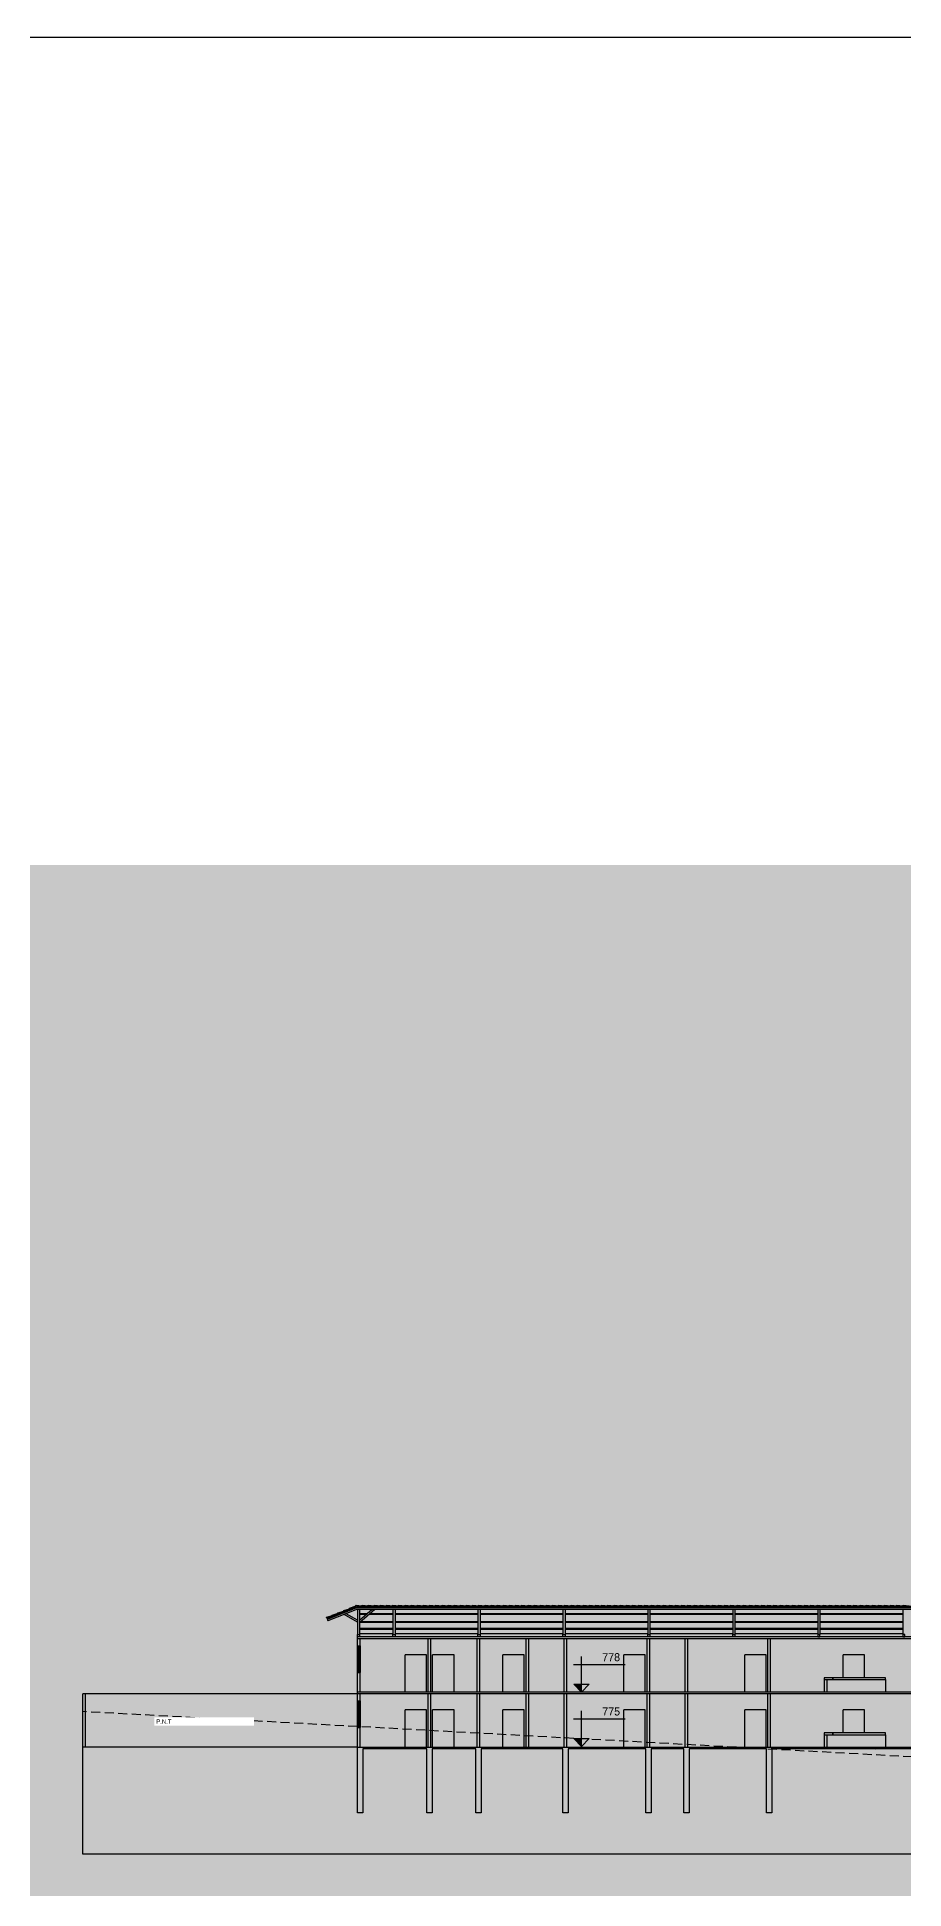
# Model space of a CAD drawing. Header units: centimetres. Extents: x 0 to 1814864, y -139216 to 99734.
# Drawn here: x 899604 to 904477, y -24304 to -13891 of the extents above; entities that cross this region are included whole.
import ezdxf

# ---------------------------------------------------------------- set-up
doc = ezdxf.new("R2010")
doc.units = ezdxf.units.CM
doc.header["$LTSCALE"] = 4
doc.linetypes.add('HIDDENX2', pattern=[19.05, 12.7, -6.35])
for name, color, linetype in [('0.1', 1, 'Continuous'), ('0.2', 2, 'Continuous'), ('0.4', 4, 'Continuous'), ('0.6', 6, 'Continuous'), ('03-CONT', 3, 'Continuous'), ('06', 7, 'Continuous'), ('B-SIMBOLOS', 2, 'Continuous'), ('C-TEXTO-02', 2, 'Continuous'), ('NOVO', 170, 'Continuous'), ('VISTA3', 3, 'Continuous')]:
    doc.layers.add(name, color=color, linetype=linetype)
doc.layers.add('C-TEXTO-01', color=2, linetype='Continuous', lineweight=20)
doc.styles.add('Esc.125', font='ERASLGHT.TTF', dxfattribs={"height": 22.5})
doc.styles.add('Símbolos', font='ERASLGHT.TTF')
pattern_1 = [(95, (-171316.36, -36611.54), (28.0189301, 23.5106759), [3.81, -41.91]), (40, (-171316.36, -36611.54), (-32.0036906, 22.0353457), [3.048, -33.5281168]), (145.4514447, (-171314.024, -36609.58), (-3.9847595, 45.5460204), [3.2380018, -35.6180489]), (91.1842, (-171323.543, -36604.355), (44.2820486, 32.3906826), [5.715, -62.865]), (141.6355576, (-171319.85, -36601.656), (-1.4173235, 68.5653527), [4.8570046, -53.4271216]), (36.184151, (-171323.54, -36604.355), (-1.4173235, 68.5653527), [4.5719934, -50.2919464]), (66, (-171318.155, -36602.56), (35.9039959, 6.9790298), [3.81, -41.91]), (11, (-171318.155, -36602.56), (-17.3079853, 34.7882386), [3.048, -33.528]), (116.451445, (-171315.163, -36601.977), (18.5960104, 41.7672685), [3.2380018, -35.6179875]), (82.5, (-171316.359, -36611.539), (-11.52109381, 12.39468273), [0, -33.1216, 0, -34.036, 0, -33.655]), (52.5, (-171316.359, -36611.54), (-4.71794546, 23.61740005), [0, -19.4056, 0, -32.3596, 0, -12.827]), (12.5, (-171324.369, -36619.55), (19.9855726, 18.36523912), [0, -12.7, 0, -39.624, 0, -52.578]), (2.5, (-171327.96, -36623.142), (17.3527809, 24.5444786), [0, -16.51, 0, -26.3144, 0, -37.338])]

# ---------------------------------------------------------------- blocks, each defined once
blk = doc.blocks.new('NÍVEL 50')
at = {"layer": 'B-SIMBOLOS'}
h = blk.add_hatch(color=256, dxfattribs=at)
h.dxf.hatch_style = 1
h.paths.add_polyline_path([(40852, -69907.3), (40852, -69898.6), (40843.3, -69898.6)])
blk.add_line((40843.1, -69876.2), (40901.2, -69876.2), dxfattribs=at)
blk.add_lwpolyline([(40852, -69907.3), (40843.3, -69898.6), (40860.7, -69898.6), (40852, -69907.3), (40852, -69867.3)], dxfattribs=at)

msp = doc.modelspace()

# ---------------------------------------------------------------- hatches: boundary and pattern name
at = {"layer": '0.2'}
h = msp.add_hatch(dxfattribs=at)
h.set_pattern_fill('AR-CONC', color=256, scale=0.2, angle=45)
h.set_pattern_definition(pattern_1)
h.paths.add_polyline_path([(905640.027, -23197.077), (901405.027, -23197.077), (901405.027, -23207.077), (905640.027, -23207.077)])
h.paths.add_polyline_path([(911866.259, -23197.077), (907034.259, -23197.077), (907034.259, -23207.077), (911866.259, -23207.077)])
h.paths.add_polyline_path([(911866.259, -22887.077), (908499.259, -22887.077), (908499.259, -22897.077), (911866.259, -22897.077)])
h.paths.add_polyline_path([(905640.027, -22887.077), (901405.027, -22887.077), (901405.027, -22897.077), (905640.027, -22897.077)])
h = msp.add_hatch(dxfattribs=at)
h.set_pattern_fill('EARTH', color=256, scale=25, angle=45)
h.set_pattern_definition([(45, (-171316.36, -36611.54), (0, 224.506403), [158.75, -158.75]), (45, (-171358.45, -36569.44), (0, 224.506403), [158.75, -158.75]), (45, (-171400.55, -36527.35), (0, 224.506403), [158.75, -158.75]), (135, (-171400.55, -36499.29), (-224.506403, 0), [158.75, -158.75]), (135, (-171358.45, -36457.19), (-224.506403, 0), [158.75, -158.75]), (135, (-171316.36, -36415.1), (-224.506403, 0), [158.75, -158.75])])
h.paths.add_polyline_path([(909373.206, -23827.077), (908892.284, -23827.077), (908892.284, -23877.077), (908862.284, -23877.077), (908862.284, -23827.077), (908530.916, -23827.077), (908530.916, -23877.077), (908500.916, -23877.077), (908500.916, -23827.077), (908312.149, -23827.077), (908312.149, -23877.077), (908282.149, -23877.077), (908282.149, -23827.077), (908116.962, -23827.077), (908116.962, -23877.077), (908086.962, -23877.077), (908086.962, -23756.754), (905648.051, -23623.411), (905648.05, -23877.077), (905618.05, -23877.077), (905617.838, -23621.759), (905276.264, -23603.084), (905276.264, -23877.077), (905245.544, -23877.077), (905245.544, -23602.66), (904979.788, -23586.875), (904979.788, -23877.077), (904949.33, -23877.077), (904949.078, -23585.196), (904685.141, -23570.765), (904685.6, -23877.077), (904655.6, -23877.077), (904655.6, -23568.994), (903735.036, -23518.888), (903735.036, -23877.077), (903705.036, -23877.077), (903705.036, -23517.077), (903270.735, -23517.077), (903270.735, -23877.077), (903240.735, -23877.077), (903240.735, -23517.077), (903055.55, -23517.077), (903055.55, -23877.077), (903025.55, -23877.077), (903025.55, -23517.077), (902589.923, -23517.077), (902589.923, -23877.077), (902559.923, -23877.077), (902559.923, -23517.077), (902100.283, -23517.077), (902100.283, -23877.077), (902070.283, -23877.077), (902070.283, -23517.077), (901825.148, -23517.077), (901825.148, -23877.077), (901795.148, -23877.077), (901795.148, -23517.077), (901435.027, -23517.077), (901435.027, -23877.077), (901405.027, -23877.077), (901405.027, -23507.077), (899862.149, -23507.077), (899862.149, -24108.263), (912665.495, -24108.263), (912665.495, -24007.077)])
h = msp.add_hatch(dxfattribs=at)
h.set_pattern_fill('AR-CONC', color=256, scale=0.2, angle=45)
h.set_pattern_definition(pattern_1)
h.paths.add_polyline_path([(901435.027, -23517.077), (901795.148, -23517.077), (901795.148, -23877.077), (901825.148, -23877.077), (901825.148, -23517.077), (902070.283, -23517.077), (902070.283, -23877.077), (902100.283, -23877.077), (902100.283, -23517.077), (902559.923, -23517.077), (902559.923, -23877.077), (902589.923, -23877.077), (902589.923, -23517.077), (903025.55, -23517.077), (903025.55, -23877.077), (903055.55, -23877.077), (903055.55, -23517.077), (903240.735, -23517.077), (903240.735, -23877.077), (903270.735, -23877.077), (903270.735, -23517.077), (903703.153, -23517.077), (903520.248, -23507.077), (901405.027, -23507.077), (901405.027, -23877.077), (901435.027, -23877.077)])
h.paths.add_polyline_path([(903735.036, -23518.82), (903705.036, -23517.18), (903705.036, -23877.077), (903735.036, -23877.077)])
h.paths.add_polyline_path([(903735.036, -23507.077), (903520.248, -23507.077), (903703.153, -23517.077), (903705.036, -23517.077), (903705.036, -23517.18), (903735.036, -23518.82), (903735.036, -23517.077)])
h.paths.add_polyline_path([(911866.259, -23507.077), (903735.036, -23507.077), (903735.036, -23517.077), (904655.6, -23517.077), (904655.6, -23569.15), (904685.6, -23570.79), (904685.6, -23517.077), (904949.33, -23517.077), (904949.33, -23585.209), (904979.33, -23586.85), (904979.33, -23517.077), (905245.544, -23517.077), (905245.544, -23601.404), (905275.544, -23603.044), (905275.544, -23517.077), (905618.05, -23517.077), (905618.05, -23621.77), (905648.05, -23623.411), (905648.05, -23517.077), (911866.259, -23517.077)])
h.paths.add_polyline_path([(904685.6, -23570.79), (904655.6, -23569.15), (904655.6, -23877.077), (904685.6, -23877.077)])
h.paths.add_polyline_path([(904979.33, -23586.85), (904949.33, -23585.209), (904949.33, -23877.077), (904979.33, -23877.077)])
h.paths.add_polyline_path([(905275.544, -23603.044), (905245.544, -23601.404), (905245.544, -23877.077), (905275.544, -23877.077)])
h.paths.add_polyline_path([(905648.05, -23623.411), (905618.05, -23621.77), (905618.05, -23877.077), (905648.05, -23877.077)])
at = {"layer": '0.4', "true_color": 0xf8f3ec}
h = msp.add_hatch(color=7, dxfattribs=at)
h.dxf.hatch_style = 1
h.paths.add_polyline_path([(918275.394, -27768.134), (918275.394, -18546.584), (896886.588, -18546.584), (896886.588, -27768.134)])
at = {"layer": '03-CONT', "true_color": 0x000000}
h = msp.add_hatch(dxfattribs=at)
h.set_pattern_fill('AR-CONC', color=18, scale=150, angle=45)
h.set_pattern_definition([(95, (-171316, -36612), (21014.2, 17633), [2857.5, -31432.5]), (40, (-171316, -36612), (-24002.8, 16526.5), [2286, -25146.1]), (145.4514, (-169565, -35142), (-2988.6, 34159.5), [2428.5, -26713.54]), (91.1842, (-176705, -31223), (33211.5, 24293), [4286.2, -47148.7]), (141.6356, (-173937, -29200), (-1063, 51424), [3642.8, -40070.3]), (36.184, (-176705, -31223), (-1063, 51424), [3429, -37719]), (66, (-172663, -29876), (26928, 5234.27), [2857.5, -31432.5]), (11, (-172663, -29876), (-12981, 26091.2), [2286, -25146]), (116.4514, (-170420, -29440), (13947, 31325.45), [2428.5, -26713.5]), (82.5, (-171316, -36612), (-8640.82, 9296.01), [0, -24841.2, 0, -25527, 0, -25241.25]), (52.5, (-171316, -36612), (-3538.46, 17713.05), [0, -14554.2, 0, -24269.7, 0, -9620.25]), (12.5, (-177324, -42619), (14989.18, 13773.93), [0, -9525, 0, -29718, 0, -39433.5]), (2.5, (-180018, -45313), (13014.6, 18408.36), [0, -12382.5, 0, -19735.8, 0, -28003.5])])
h.paths.add_polyline_path([(905275.544, -23517.077), (905618.05, -23517.077), (905618.05, -23877.077), (905648.05, -23877.077), (905648.05, -23517.077), (911866.259, -23517.077), (911866.259, -23507.077), (901405.027, -23507.077), (901405.027, -23877.077), (901435.027, -23877.077), (901435.027, -23517.077), (901795.148, -23517.077), (901795.148, -23877.077), (901825.148, -23877.077), (901825.148, -23517.077), (902070.283, -23517.077), (902070.283, -23877.077), (902100.283, -23877.077), (902100.283, -23517.077), (902559.923, -23517.077), (902559.923, -23877.077), (902589.923, -23877.077), (902589.923, -23517.077), (903025.55, -23517.077), (903025.55, -23877.077), (903055.55, -23877.077), (903055.55, -23517.077), (903240.735, -23517.077), (903240.735, -23877.077), (903270.735, -23877.077), (903270.735, -23517.077), (903705.036, -23517.077), (903705.036, -23877.077), (903735.036, -23877.077), (903735.036, -23517.077), (904655.6, -23517.077), (904655.6, -23877.077), (904685.6, -23877.077), (904685.6, -23517.077), (904949.33, -23517.077), (904949.33, -23877.077), (904979.33, -23877.077), (904979.33, -23517.077), (905245.544, -23517.077), (905245.544, -23877.077), (905275.544, -23877.077)])

# ---------------------------------------------------------------- linework, layer by layer
at = {"layer": '0.1'}
for p, q in [((901458.913, -22756.537, 33894.626), (901417.027, -22756.537, 33894.626)), ((901453.157, -22761.537, 33894.626), (901417.027, -22761.537, 33894.626)), ((901604.902, -22801.537, 33894.626), (901422.363, -22801.537, 33894.626)), ((901604.902, -22761.537, 33894.626), (901468.405, -22761.537, 33894.626)), ((901604.902, -22756.537, 33894.626), (901474.16, -22756.537, 33894.626)), ((902082.483, -22756.537, 33894.626), (901616.902, -22756.537, 33894.626)), ((902082.483, -22761.537, 33894.626), (901616.902, -22761.537, 33894.626)), ((902082.483, -22801.537, 33894.626), (901616.902, -22801.537, 33894.626)), ((902560.063, -22756.537, 33894.626), (902094.483, -22756.537, 33894.626)), ((902560.063, -22761.537, 33894.626), (902094.483, -22761.537, 33894.626)), ((902560.063, -22801.537, 33894.626), (902094.483, -22801.537, 33894.626)), ((903037.643, -22756.537, 33894.626), (902572.063, -22756.537, 33894.626)), ((903037.643, -22761.537, 33894.626), (902572.063, -22761.537, 33894.626)), ((903037.643, -22801.537, 33894.626), (902572.063, -22801.537, 33894.626)), ((903515.224, -22756.537, 33894.626), (903049.643, -22756.537, 33894.626)), ((903515.224, -22761.537, 33894.626), (903049.643, -22761.537, 33894.626)), ((903515.224, -22801.537, 33894.626), (903049.643, -22801.537, 33894.626)), ((903992.804, -22756.537, 33894.626), (903527.224, -22756.537, 33894.626)), ((903992.804, -22761.537, 33894.626), (903527.224, -22761.537, 33894.626)), ((903992.804, -22801.537, 33894.626), (903527.224, -22801.537, 33894.626)), ((904470.385, -22756.537, 33894.626), (904004.804, -22756.537, 33894.626)), ((904470.385, -22761.537, 33894.626), (904004.804, -22761.537, 33894.626)), ((904470.385, -22801.537, 33894.626), (904004.804, -22801.537, 33894.626)), ((901604.902, -22806.537, 33894.626), (901417.027, -22806.537, 33894.626)), ((901604.902, -22845.202, 33894.626), (901417.027, -22845.202, 33894.626)), ((901604.902, -22840.202, 33894.626), (901422.363, -22840.202, 33894.626)), ((902082.483, -22806.537, 33894.626), (901616.902, -22806.537, 33894.626)), ((902082.483, -22840.202, 33894.626), (901616.902, -22840.202, 33894.626)), ((902082.483, -22845.202, 33894.626), (901616.902, -22845.202, 33894.626)), ((902560.063, -22806.537, 33894.626), (902094.483, -22806.537, 33894.626)), ((902560.063, -22840.202, 33894.626), (902094.483, -22840.202, 33894.626)), ((902560.063, -22845.202, 33894.626), (902094.483, -22845.202, 33894.626)), ((903037.643, -22806.537, 33894.626), (902572.063, -22806.537, 33894.626)), ((903037.643, -22840.202, 33894.626), (902572.063, -22840.202, 33894.626)), ((903037.643, -22845.202, 33894.626), (902572.063, -22845.202, 33894.626)), ((903515.224, -22806.537, 33894.626), (903049.643, -22806.537, 33894.626)), ((903515.224, -22840.202, 33894.626), (903049.643, -22840.202, 33894.626)), ((903515.224, -22845.202, 33894.626), (903049.643, -22845.202, 33894.626)), ((903992.804, -22806.537, 33894.626), (903527.224, -22806.537, 33894.626)), ((903992.804, -22840.202, 33894.626), (903527.224, -22840.202, 33894.626)), ((903992.804, -22845.202, 33894.626), (903527.224, -22845.202, 33894.626)), ((904470.385, -22806.537, 33894.626), (904004.804, -22806.537, 33894.626)), ((904470.385, -22840.202, 33894.626), (904004.804, -22840.202, 33894.626)), ((904470.385, -22845.202, 33894.626), (904004.804, -22845.202, 33894.626)), ((901405.027, -23087.077, 33894.626), (901405.027, -22937.077, 33894.626)), ((901420.027, -22937.077, 33894.626), (901420.027, -23087.077, 33894.626)), ((904255.027, -22987.077, 33894.626), (904135.027, -22987.077, 33894.626)), ((904135.027, -23117.077, 33894.626), (904135.027, -22987.077, 33894.626)), ((904255.027, -23117.077, 33894.626), (904255.027, -22987.077, 33894.626)), ((904373.027, -23127.077, 33894.626), (904373.027, -23197.077, 33894.626)), ((901405.027, -23397.077, 33894.626), (901405.027, -23247.077, 33894.626)), ((901420.027, -23247.077, 33894.626), (901420.027, -23397.077, 33894.626)), ((904135.027, -23427.077, 33894.626), (904135.027, -23297.077, 33894.626)), ((904255.027, -23297.077, 33894.626), (904135.027, -23297.077, 33894.626)), ((904255.027, -23427.077, 33894.626), (904255.027, -23297.077, 33894.626)), ((904373.027, -23437.077, 33894.626), (904373.027, -23507.077, 33894.626))]:
    msp.add_line(p, q, dxfattribs=at)
at = {"layer": '0.1', "elevation": 33894.626}
for points in [[(901233.257, -22782.568), (901403.763, -22715.569)], [(901234.354, -22785.36), (901404.331, -22718.569)], [(905811.797, -22782.568), (905641.291, -22715.569), (901403.763, -22715.569)], [(905810.7, -22785.36), (905640.722, -22718.569), (901404.331, -22718.569)], [(901417.027, -22867.511), (901604.902, -22867.511)], [(901616.902, -22867.511), (902082.483, -22867.511)], [(902094.483, -22867.511), (902560.063, -22867.511)], [(902572.063, -22867.511), (903037.643, -22867.511)], [(903049.643, -22867.511), (903515.224, -22867.511)], [(903527.224, -22867.511), (903992.804, -22867.511)], [(904004.804, -22867.511), (904470.385, -22867.511)]]:
    msp.add_lwpolyline(points, dxfattribs=at)
for points in [[(904078.027, -23127.077), (904373.027, -23127.077), (904373.027, -23117.077), (904078.027, -23117.077)], [(904078.027, -23437.077), (904373.027, -23437.077), (904373.027, -23427.077), (904078.027, -23427.077)]]:
    msp.add_lwpolyline(points, close=True, dxfattribs=at)
at = {"layer": '0.2'}
for p, q in [((901405.027, -22721.869, 33894.626), (901235.631, -22788.431, 33894.626)), ((901235.631, -22788.431, 33894.626), (901239.431, -22796.938, 33894.626)), ((901405.027, -22731.869, 33894.626), (901239.431, -22796.938, 33894.626)), ((901405.027, -22721.869, 33894.626), (905640.027, -22721.869, 33894.626)), ((901405.027, -22731.869, 33894.626), (905640.097, -22731.869, 33894.626)), ((901411.027, -23087.077, 33894.626), (901411.027, -22937.077, 33894.626)), ((901414.027, -22937.077, 33894.626), (901414.027, -23087.077, 33894.626)), ((901673.027, -23197.077, 33894.626), (901673.027, -22987.077, 33894.626)), ((901793.027, -22987.077, 33894.626), (901673.027, -22987.077, 33894.626)), ((901793.027, -23197.077, 33894.626), (901793.027, -22987.077, 33894.626)), ((901828.027, -23197.077, 33894.626), (901828.027, -22987.077, 33894.626)), ((901948.027, -22987.077, 33894.626), (901828.027, -22987.077, 33894.626)), ((901948.027, -23197.077, 33894.626), (901948.027, -22987.077, 33894.626)), ((902223.027, -23197.077, 33894.626), (902223.027, -22987.077, 33894.626)), ((902343.027, -22987.077, 33894.626), (902223.027, -22987.077, 33894.626)), ((902343.027, -23197.077, 33894.626), (902343.027, -22987.077, 33894.626)), ((902903.027, -23197.077, 33894.626), (902903.027, -22987.077, 33894.626)), ((903023.027, -22987.077, 33894.626), (902903.027, -22987.077, 33894.626)), ((903023.027, -23197.077, 33894.626), (903023.027, -22987.077, 33894.626)), ((903583.63, -23197.077, 33894.626), (903583.63, -22987.077, 33894.626)), ((903703.63, -22987.077, 33894.626), (903583.63, -22987.077, 33894.626)), ((903703.63, -23197.077, 33894.626), (903703.63, -22987.077, 33894.626)), ((901405.027, -23207.077, 33894.626), (899877.149, -23207.077, 33894.626)), ((901411.027, -23397.077, 33894.626), (901411.027, -23247.077, 33894.626)), ((901414.027, -23247.077, 33894.626), (901414.027, -23397.077, 33894.626)), ((901673.027, -23507.077, 33894.626), (901673.027, -23297.077, 33894.626)), ((901793.027, -23297.077, 33894.626), (901673.027, -23297.077, 33894.626)), ((901793.027, -23507.077, 33894.626), (901793.027, -23297.077, 33894.626)), ((901828.027, -23507.077, 33894.626), (901828.027, -23297.077, 33894.626)), ((901948.027, -23297.077, 33894.626), (901828.027, -23297.077, 33894.626)), ((901948.027, -23507.077, 33894.626), (901948.027, -23297.077, 33894.626)), ((902223.027, -23507.077, 33894.626), (902223.027, -23297.077, 33894.626)), ((902343.027, -23297.077, 33894.626), (902223.027, -23297.077, 33894.626)), ((902343.027, -23507.077, 33894.626), (902343.027, -23297.077, 33894.626)), ((902903.027, -23507.077, 33894.626), (902903.027, -23297.077, 33894.626)), ((903023.027, -23297.077, 33894.626), (902903.027, -23297.077, 33894.626)), ((903023.027, -23507.077, 33894.626), (903023.027, -23297.077, 33894.626)), ((903583.63, -23507.077, 33894.626), (903583.63, -23297.077, 33894.626)), ((903703.63, -23297.077, 33894.626), (903583.63, -23297.077, 33894.626)), ((903703.63, -23507.077, 33894.626), (903703.63, -23297.077, 33894.626))]:
    msp.add_line(p, q, dxfattribs=at)
at = {"layer": '0.2', "elevation": 33894.626}
for points in [[(901405.027, -22804.461), (901330.019, -22761.343)], [(901405.027, -22792.926), (901341.937, -22756.66)], [(901405.027, -22731.869), (901405.027, -22874.077)], [(901417.027, -22731.869), (901417.027, -22874.077)], [(901417.027, -22792.926), (901487.306, -22731.869)], [(901417.027, -22806.173), (901502.554, -22731.869)], [(901604.902, -22731.869), (901604.902, -22874.077)], [(901616.902, -22731.869), (901616.902, -22874.077)], [(902082.483, -22731.869), (902082.483, -22874.077)], [(902094.483, -22731.869), (902094.483, -22874.077)], [(902560.063, -22731.869), (902560.063, -22874.077)], [(902572.063, -22731.869), (902572.063, -22874.077)], [(903037.643, -22731.869), (903037.643, -22874.077)], [(903049.643, -22731.869), (903049.643, -22874.077)], [(903515.224, -22731.869), (903515.224, -22874.077)], [(903527.224, -22731.869), (903527.224, -22874.077)], [(903992.804, -22731.869), (903992.804, -22874.077)], [(904004.804, -22731.869), (904004.804, -22874.077)], [(904470.385, -22731.869), (904470.385, -22874.077)]]:
    msp.add_lwpolyline(points, dxfattribs=at)
for points in [[(904028.027, -23127.077), (904078.027, -23127.077), (904078.027, -23117.077), (904028.027, -23117.077)], [(904028.027, -23437.077), (904078.027, -23437.077), (904078.027, -23427.077), (904028.027, -23427.077)]]:
    msp.add_lwpolyline(points, close=True, dxfattribs=at)
at = {"layer": '0.4', "linetype": 'HIDDENX2'}
msp.add_line((912665.495, -24007.077, 33894.626), (899862.149, -23307.077, 33894.626), dxfattribs=at)
at = {"layer": '0.6'}
for p, q in [((901405.027, -22937.077, 33894.626), (901405.027, -22887.077, 33894.626)), ((911866.259, -22887.077, 33894.626), (901405.027, -22887.077, 33894.626)), ((911866.259, -22897.077, 33894.626), (901405.027, -22897.077, 33894.626)), ((901420.027, -22937.077, 33894.626), (901420.027, -22897.077, 33894.626)), ((901803.027, -23197.077, 33894.626), (901803.027, -22897.077, 33894.626)), ((901818.027, -23197.077, 33894.626), (901818.027, -22897.077, 33894.626)), ((902078.027, -23197.077, 33894.626), (902078.027, -22897.077, 33894.626)), ((902093.027, -23197.077, 33894.626), (902093.027, -22897.077, 33894.626)), ((902353.027, -23197.077, 33894.626), (902353.027, -22897.077, 33894.626)), ((902368.027, -23197.077, 33894.626), (902368.027, -22897.077, 33894.626)), ((902568.027, -23197.077, 33894.626), (902568.027, -22897.077, 33894.626)), ((902583.027, -23197.077, 33894.626), (902583.027, -22897.077, 33894.626)), ((903033.027, -23197.077, 33894.626), (903033.027, -22897.077, 33894.626)), ((903048.027, -23197.077, 33894.626), (903048.027, -22897.077, 33894.626)), ((903248.027, -23197.077, 33894.626), (903248.027, -22897.077, 33894.626)), ((903263.027, -23197.077, 33894.626), (903263.027, -22897.077, 33894.626)), ((903713.027, -23197.077, 33894.626), (903713.027, -22897.077, 33894.626)), ((903728.027, -23197.077, 33894.626), (903728.027, -22897.077, 33894.626)), ((901405.027, -22937.077, 33894.626), (901420.027, -22937.077, 33894.626)), ((901405.027, -23197.077, 33894.626), (901405.027, -23087.077, 33894.626)), ((901405.027, -23087.077, 33894.626), (901420.027, -23087.077, 33894.626)), ((901420.027, -23197.077, 33894.626), (901420.027, -23087.077, 33894.626)), ((899877.149, -23207.077, 33894.626), (899862.149, -23207.077, 33894.626)), ((899862.149, -23507.077, 33894.626), (899862.149, -23207.077, 33894.626)), ((899877.149, -23507.077, 33894.626), (899877.149, -23207.077, 33894.626)), ((901405.027, -23247.077, 33894.626), (901405.027, -23197.077, 33894.626)), ((905640.027, -23197.077, 33894.626), (901405.027, -23197.077, 33894.626)), ((905640.027, -23207.077, 33894.626), (901405.027, -23207.077, 33894.626)), ((901420.027, -23247.077, 33894.626), (901420.027, -23207.077, 33894.626)), ((901803.027, -23507.077, 33894.626), (901803.027, -23207.077, 33894.626)), ((901818.027, -23507.077, 33894.626), (901818.027, -23207.077, 33894.626)), ((902078.027, -23507.077, 33894.626), (902078.027, -23207.077, 33894.626)), ((902093.027, -23507.077, 33894.626), (902093.027, -23207.077, 33894.626)), ((902353.027, -23507.077, 33894.626), (902353.027, -23207.077, 33894.626)), ((902368.027, -23507.077, 33894.626), (902368.027, -23207.077, 33894.626)), ((902568.027, -23507.077, 33894.626), (902568.027, -23207.077, 33894.626)), ((902583.027, -23507.077, 33894.626), (902583.027, -23207.077, 33894.626)), ((903033.027, -23507.077, 33894.626), (903033.027, -23207.077, 33894.626)), ((903048.027, -23507.077, 33894.626), (903048.027, -23207.077, 33894.626)), ((903248.027, -23507.077, 33894.626), (903248.027, -23207.077, 33894.626)), ((903263.027, -23507.077, 33894.626), (903263.027, -23207.077, 33894.626)), ((903713.027, -23507.077, 33894.626), (903713.027, -23207.077, 33894.626)), ((903728.027, -23507.077, 33894.626), (903728.027, -23207.077, 33894.626)), ((904028.027, -23127.077, 33894.626), (904028.027, -23197.077, 33894.626)), ((904043.027, -23127.077, 33894.626), (904043.027, -23197.077, 33894.626)), ((901405.027, -23247.077, 33894.626), (901420.027, -23247.077, 33894.626)), ((901405.027, -23507.077, 33894.626), (901405.027, -23397.077, 33894.626)), ((901405.027, -23397.077, 33894.626), (901420.027, -23397.077, 33894.626)), ((901420.027, -23507.077, 33894.626), (901420.027, -23397.077, 33894.626)), ((899862.149, -23827.077, 33894.626), (899862.149, -23507.077, 33894.626)), ((901405.027, -23507.077, 33894.626), (899862.149, -23507.077, 33894.626)), ((901795.148, -23517.077, 31545.649), (901435.027, -23517.077, 33713.992)), ((902070.283, -23517.077, 29889.025), (901825.148, -23517.077, 31365.015)), ((902559.923, -23517.077, 26940.831), (902100.283, -23517.077, 29708.391)), ((903025.55, -23517.077, 24137.225), (902589.923, -23517.077, 26760.196)), ((903240.735, -23517.077, 22841.564), (903055.55, -23517.077, 23956.59)), ((903705.036, -23517.077, 20045.94), (903270.735, -23517.077, 22660.93)), ((904655.6, -23517.077, 14322.461), (903735.036, -23517.077, 19865.305)), ((904028.027, -23437.077, 33894.626), (904028.027, -23507.077, 33894.626)), ((904043.027, -23437.077, 33894.626), (904043.027, -23507.077, 33894.626)), ((899862.149, -24108.263, 33894.626), (899862.149, -23827.077, 33894.626)), ((912665.495, -24108.263, 33894.626), (899862.149, -24108.263, 33894.626))]:
    msp.add_line(p, q, dxfattribs=at)
for points, elevation in [([(901825.148, -23517.077), (901825.148, -23877.077), (901795.148, -23877.077), (901795.148, -23517.077)], 31545.649), ([(902100.283, -23517.077), (902100.283, -23877.077), (902070.283, -23877.077), (902070.283, -23517.077)], 29889.025), ([(902589.923, -23517.077), (902589.923, -23877.077), (902559.923, -23877.077), (902559.923, -23517.077)], 26940.831), ([(903055.55, -23517.077), (903055.55, -23877.077), (903025.55, -23877.077), (903025.55, -23517.077)], 24137.225), ([(903270.735, -23517.077), (903270.735, -23877.077), (903240.735, -23877.077), (903240.735, -23517.077)], 22841.564), ([(903735.036, -23517.077), (903735.036, -23877.077), (903705.036, -23877.077), (903705.036, -23517.077)], 20045.94)]:
    msp.add_lwpolyline(points, dxfattribs=dict(at, elevation=elevation))
msp.add_polyline3d([(901435.027, -23517.077, 33894.626), (901435.027, -23877.077, 33894.626), (901405.027, -23877.077, 33894.626), (901405.027, -23507.077, 33894.626), (908086.962, -23507.077, -6338.26)], dxfattribs=at)
at = {"layer": '03-CONT'}
msp.add_line((903735.036, -23517.077, 19865.305), (903735.036, -23507.077, 19865.305), dxfattribs=at)
at = {"layer": '06', "color": 250, "elevation": 33894.626}
for points in [[(901233.257, -22782.568), (901231.407, -22776.676), (901264.516, -22767.054)], [(901265.419, -22769.93), (901263.569, -22764.038), (901296.678, -22754.416)], [(901297.581, -22757.292), (901295.731, -22751.4), (901328.841, -22741.779)], [(901329.744, -22744.654), (901327.894, -22738.762), (901361.003, -22729.141)], [(901361.906, -22732.016), (901360.056, -22726.124), (901397.834, -22712.563)], [(901397.926, -22712.53), (901396.805, -22709.409), (901431.14, -22712.563)], [(901430.928, -22715.569), (901431.361, -22709.409), (901465.696, -22712.563)], [(901465.484, -22715.569), (901465.917, -22709.409), (901500.252, -22712.563)], [(901500.04, -22715.569), (901500.474, -22709.409), (901534.808, -22712.563)], [(901534.597, -22715.569), (901535.03, -22709.409), (901569.364, -22712.563)], [(901569.153, -22715.569), (901569.586, -22709.409), (901603.92, -22712.563)], [(901603.709, -22715.569), (901604.142, -22709.409), (901638.476, -22712.563)], [(901638.265, -22715.569), (901638.698, -22709.409), (901673.033, -22712.563)], [(901672.821, -22715.569), (901673.254, -22709.409), (901707.589, -22712.563)], [(901707.377, -22715.569), (901707.811, -22709.409), (901742.145, -22712.563)], [(901741.934, -22715.569), (901742.367, -22709.409), (901776.701, -22712.563)], [(901776.49, -22715.569), (901776.923, -22709.409), (901811.257, -22712.563)], [(901811.046, -22715.569), (901811.479, -22709.409), (901845.813, -22712.563)], [(901845.602, -22715.569), (901846.035, -22709.409), (901880.37, -22712.563)], [(901880.158, -22715.569), (901880.591, -22709.409), (901914.926, -22712.563)], [(901914.714, -22715.569), (901915.147, -22709.409), (901949.482, -22712.563)], [(901949.27, -22715.569), (901949.704, -22709.409), (901984.038, -22712.563)], [(901983.827, -22715.569), (901984.26, -22709.409), (902018.594, -22712.563)], [(902018.383, -22715.569), (902018.816, -22709.409), (902053.15, -22712.563)], [(902052.939, -22715.569), (902053.372, -22709.409), (902087.707, -22712.563)], [(902087.495, -22715.569), (902087.928, -22709.409), (902122.263, -22712.563)], [(902122.051, -22715.569), (902122.484, -22709.409), (902156.819, -22712.563)], [(902156.607, -22715.569), (902157.041, -22709.409), (902191.375, -22712.563)], [(902191.164, -22715.569), (902191.597, -22709.409), (902225.931, -22712.563)], [(902225.72, -22715.569), (902226.153, -22709.409), (902260.487, -22712.563)], [(902260.276, -22715.569), (902260.709, -22709.409), (902295.043, -22712.563)], [(902294.832, -22715.569), (902295.265, -22709.409), (902329.6, -22712.563)], [(902329.388, -22715.569), (902329.821, -22709.409), (902364.156, -22712.563)], [(902363.944, -22715.569), (902364.378, -22709.409), (902398.712, -22712.563)], [(902398.501, -22715.569), (902398.934, -22709.409), (902433.268, -22712.563)], [(902433.057, -22715.569), (902433.49, -22709.409), (902467.824, -22712.563)], [(902467.613, -22715.569), (902468.046, -22709.409), (902502.38, -22712.563)], [(902502.169, -22715.569), (902502.602, -22709.409), (902536.937, -22712.563)], [(902536.725, -22715.569), (902537.158, -22709.409), (902571.493, -22712.563)], [(902571.281, -22715.569), (902571.714, -22709.409), (902606.049, -22712.563)], [(902605.837, -22715.569), (902606.271, -22709.409), (902640.605, -22712.563)], [(902640.394, -22715.569), (902640.827, -22709.409), (902675.161, -22712.563)], [(902674.95, -22715.569), (902675.383, -22709.409), (902709.717, -22712.563)], [(902709.506, -22715.569), (902709.939, -22709.409), (902744.273, -22712.563)], [(902744.062, -22715.569), (902744.495, -22709.409), (902778.83, -22712.563)], [(902778.618, -22715.569), (902779.051, -22709.409), (902813.386, -22712.563)], [(902813.174, -22715.569), (902813.608, -22709.409), (902847.942, -22712.563)], [(902847.731, -22715.569), (902848.164, -22709.409), (902882.498, -22712.563)], [(902882.287, -22715.569), (902882.72, -22709.409), (902917.054, -22712.563)], [(902916.843, -22715.569), (902917.276, -22709.409), (902951.61, -22712.563)], [(902951.399, -22715.569), (902951.832, -22709.409), (902986.167, -22712.563)], [(902985.955, -22715.569), (902986.388, -22709.409), (903020.723, -22712.563)], [(903020.511, -22715.569), (903020.944, -22709.409), (903055.279, -22712.563)], [(903055.067, -22715.569), (903055.501, -22709.409), (903089.835, -22712.563)], [(903089.624, -22715.569), (903090.057, -22709.409), (903124.391, -22712.563)], [(903124.18, -22715.569), (903124.613, -22709.409), (903158.947, -22712.563)], [(903158.736, -22715.569), (903159.169, -22709.409), (903193.504, -22712.563)], [(903193.292, -22715.569), (903193.725, -22709.409), (903228.06, -22712.563)], [(903227.848, -22715.569), (903228.281, -22709.409), (903262.616, -22712.563)], [(903262.404, -22715.569), (903262.838, -22709.409), (903297.172, -22712.563)], [(903296.961, -22715.569), (903297.394, -22709.409), (903331.728, -22712.563)], [(903331.517, -22715.569), (903331.95, -22709.409), (903366.284, -22712.563)], [(903366.073, -22715.569), (903366.506, -22709.409), (903400.84, -22712.563)], [(903400.629, -22715.569), (903401.062, -22709.409), (903435.397, -22712.563)], [(903435.185, -22715.569), (903435.618, -22709.409), (903469.953, -22712.563)], [(903469.741, -22715.569), (903470.175, -22709.409), (903504.509, -22712.563)], [(903504.298, -22715.569), (903504.731, -22709.409), (903539.065, -22712.563)], [(903538.854, -22715.569), (903539.287, -22709.409), (903573.621, -22712.563)], [(903573.41, -22715.569), (903573.843, -22709.409), (903608.177, -22712.563)], [(903607.966, -22715.569), (903608.399, -22709.409), (903642.734, -22712.563)], [(903642.522, -22715.569), (903642.955, -22709.409), (903677.29, -22712.563)], [(903677.078, -22715.569), (903677.511, -22709.409), (903711.846, -22712.563)], [(903711.634, -22715.569), (903712.068, -22709.409), (903746.402, -22712.563)], [(903746.191, -22715.569), (903746.624, -22709.409), (903780.958, -22712.563)], [(903780.747, -22715.569), (903781.18, -22709.409), (903815.514, -22712.563)], [(903815.303, -22715.569), (903815.736, -22709.409), (903850.07, -22712.563)], [(903849.859, -22715.569), (903850.292, -22709.409), (903884.627, -22712.563)], [(903884.415, -22715.569), (903884.848, -22709.409), (903919.183, -22712.563)], [(903918.971, -22715.569), (903919.405, -22709.409), (903953.739, -22712.563)], [(903953.528, -22715.569), (903953.961, -22709.409), (903988.295, -22712.563)], [(903988.084, -22715.569), (903988.517, -22709.409), (904022.851, -22712.563)], [(904022.64, -22715.569), (904023.073, -22709.409), (904057.407, -22712.563)], [(904057.196, -22715.569), (904057.629, -22709.409), (904091.964, -22712.563)], [(904091.752, -22715.569), (904092.185, -22709.409), (904126.52, -22712.563)], [(904126.308, -22715.569), (904126.742, -22709.409), (904161.076, -22712.563)], [(904160.865, -22715.569), (904161.298, -22709.409), (904195.632, -22712.563)], [(904195.421, -22715.569), (904195.854, -22709.409), (904230.188, -22712.563)], [(904229.977, -22715.569), (904230.41, -22709.409), (904264.744, -22712.563)], [(904264.533, -22715.569), (904264.966, -22709.409), (904299.301, -22712.563)], [(904299.089, -22715.569), (904299.522, -22709.409), (904333.857, -22712.563)], [(904333.645, -22715.569), (904334.078, -22709.409), (904368.413, -22712.563)], [(904368.201, -22715.569), (904368.635, -22709.409), (904402.969, -22712.563)], [(904402.758, -22715.569), (904403.191, -22709.409), (904437.525, -22712.563)], [(904437.314, -22715.569), (904437.747, -22709.409), (904472.081, -22712.563)], [(904471.87, -22715.569), (904472.303, -22709.409), (904506.637, -22712.563)]]:
    msp.add_lwpolyline(points, dxfattribs=at)
at = {"layer": 'NOVO'}
msp.add_lwpolyline([(887239.405, -13890.964), (926454.779, -13890.964), (926454.779, -33509.992), (887239.405, -33509.992)], close=True, dxfattribs=at)
at = {"layer": 'VISTA3', "elevation": 33894.626}
for points in [[(901405.027, -22887.077), (901405.027, -22874.077), (901417.027, -22874.077), (901417.027, -22887.077)], [(901604.902, -22887.077), (901604.902, -22874.077), (901616.902, -22874.077), (901616.902, -22887.077)], [(902082.483, -22887.077), (902082.483, -22874.077), (902094.483, -22874.077), (902094.483, -22887.077)], [(902560.063, -22887.077), (902560.063, -22874.077), (902572.063, -22874.077), (902572.063, -22887.077)], [(903037.643, -22887.077), (903037.643, -22874.077), (903049.643, -22874.077), (903049.643, -22887.077)], [(903515.224, -22887.077), (903515.224, -22874.077), (903527.224, -22874.077), (903527.224, -22887.077)], [(904004.804, -22887.077), (904004.804, -22874.077), (903992.804, -22874.077), (903992.804, -22887.077)], [(904482.385, -22887.077), (904482.385, -22874.077), (904470.385, -22874.077), (904470.385, -22887.077)]]:
    msp.add_lwpolyline(points, close=True, dxfattribs=at)

# ---------------------------------------------------------------- block references
at = {"layer": '0.6', "xscale": 5, "yscale": 5, "zscale": 5}
for p in [(698404.441, 326339.21, 33894.626), (698404.623, 326033.865, 26309.345)]:
    msp.add_blockref('NÍVEL 50', p, dxfattribs=at)

# ---------------------------------------------------------------- texts
at = {"layer": 'C-TEXTO-01', "char_height": 45, "width": 979.52194, "attachment_point": 1, "style": 'Esc.125'}
for s, insert in [('778', (902781.054, -22978.579, 33894.626)), ('775', (902781.236, -23283.924, 26309.345))]:
    msp.add_mtext(s, dxfattribs=dict(at, insert=insert))

# ---------------------------------------------------------------- next in the draw order: texts
at = {"layer": 'C-TEXTO-02', "insert": (900274.783, -23350.915, 28288.42), "char_height": 24, "width": 536.35929, "attachment_point": 1, "style": 'Símbolos', "bg_fill": 2}
msp.add_mtext('P.N.T', dxfattribs=at)

doc.saveas('drawing.dxf')
